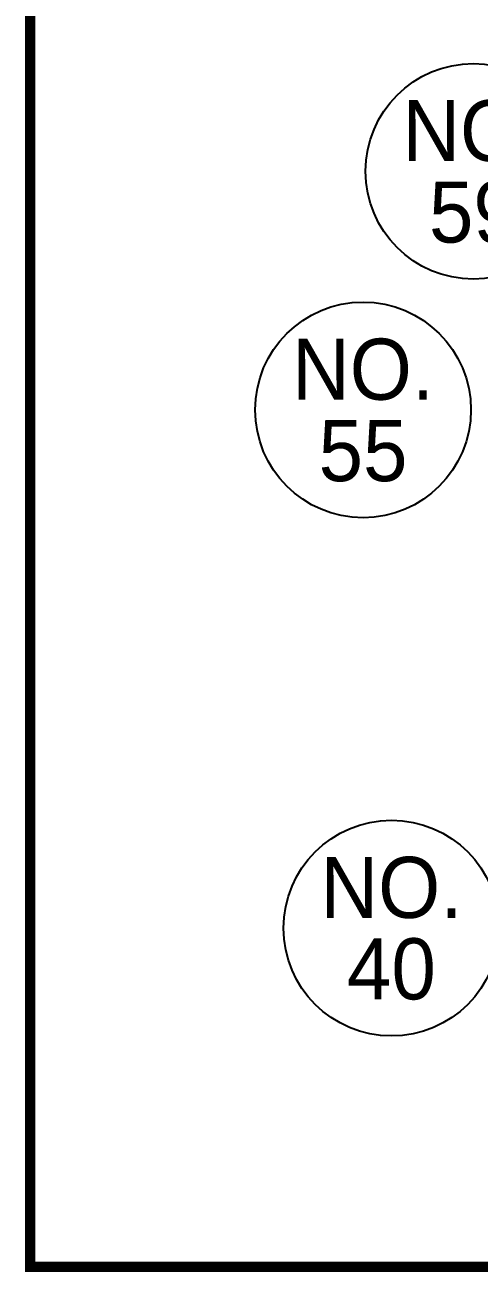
# Model space of a CAD drawing. Header units: millimetres. Extents: x 1073475 to 2890243, y -1340830 to -367733.
# Drawn here: x 2428765 to 2432666, y -384873 to -374154 of the extents above; entities that cross this region are included whole.
import ezdxf
from ezdxf.enums import TextEntityAlignment as Align

# ---------------------------------------------------------------- set-up
doc = ezdxf.new("R2010")
doc.units = ezdxf.units.MM
doc.header["$LTSCALE"] = 50
doc.layers.add('NO', color=2, linetype='Continuous')
doc.styles.add('돋움', font='')
doc.styles.get('돋움').set_extended_font_data('Dotum')

msp = doc.modelspace()

# ---------------------------------------------------------------- linework, layer by layer
at = {"color": 3, "lineweight": 13, "const_width": 90}
msp.add_lwpolyline([(2428810.2, -373845.4), (2443791, -373845.4), (2443791, -384828), (2428810.2, -384828)], close=True, dxfattribs=at)
at = {"layer": 'NO'}
for centre in [(2432617.9, -375412.2), (2431669.7, -377462.8), (2431913.6, -381916.9)]:
    msp.add_circle(centre, 926.8, dxfattribs=at)

# ---------------------------------------------------------------- texts
at = {"layer": 'NO', "style": '돋움'}
for s, p in [('NO.', (2432617.9, -375062.2)), ('59', (2432617.9, -375762.2)), ('NO.', (2431669.7, -377112.8)), ('55', (2431669.7, -377812.8)), ('NO.', (2431913.6, -381566.9)), ('40', (2431913.6, -382266.9))]:
    msp.add_text(s, height=525, dxfattribs=at).set_placement(p, align=Align.MIDDLE_CENTER)

doc.saveas('drawing.dxf')
